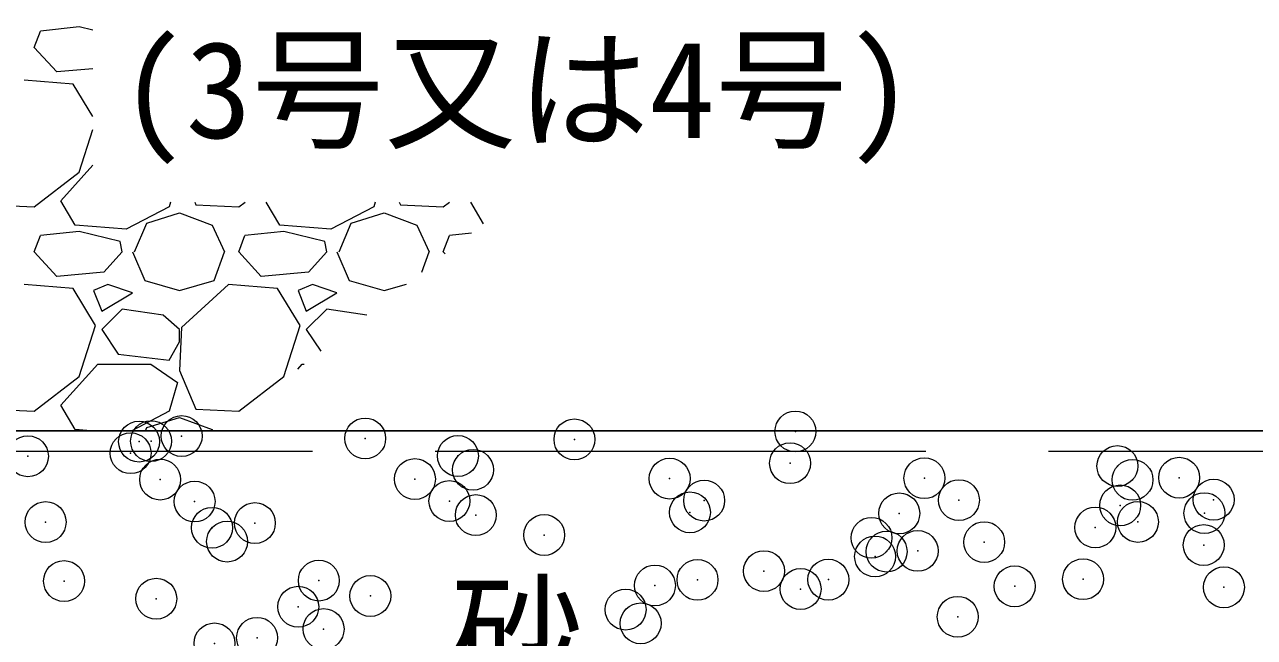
# Model space of a CAD drawing. Units: millimetres at full size, sheet at 1:20; details may follow other scales. Extents: x 0 to 23340, y -4498 to 8520.
# Drawn here: x 16462.1 to 16762.8, y 3605.7 to 3755.6 of the extents above; entities that cross this region are included whole.
import ezdxf
from ezdxf.enums import TextEntityAlignment as Align

# ---------------------------------------------------------------- set-up
doc = ezdxf.new("R2010")
doc.units = ezdxf.units.MM
doc.header["$LTSCALE"] = 20
doc.header["$PDMODE"] = 32
doc.header["$PDSIZE"] = 10
doc.linetypes.add('DASHED', pattern=[7.5, 6, -1.5])
for name, color, linetype, lineweight in [('KIJUN', 5, 'Continuous', 5), ('SUNPO', 3, 'Continuous', 13), ('TITLE', 7, 'Continuous', 13), ('ﾊｯﾁﾝｸﾞ', 7, 'Continuous', 5)]:
    doc.layers.add(name, color=color, linetype=linetype, lineweight=lineweight)
doc.styles.add('ＭＳ ゴシック', font='')
doc.styles.get('ＭＳ ゴシック').set_extended_font_data('MS Gothic')

msp = doc.modelspace()

# ---------------------------------------------------------------- linework, layer by layer
at = {"layer": 'KIJUN', "color": 7, "linetype": 'DASHED', "lineweight": 13}
msp.add_lwpolyline([(16317.48, 4661.2), (16112.48, 4661.2), (16112.48, 3651.2), (17052.48, 3651.2), (17052.48, 4661.2), (16847.48, 4661.2)], dxfattribs=at)
at = {"layer": 'KIJUN', "color": 7, "lineweight": 13}
for points in [[(16847.48, 4656.2), (16847.48, 3876.2), (16827.48, 3856.2), (16337.48, 3856.2), (16317.48, 3876.2), (16317.48, 4656.2), (16117.48, 4656.2), (16117.48, 3656.2), (17047.48, 3656.2), (17047.48, 4656.2)], [(17047.48, 3656.2), (16117.48, 3656.2), (16117.48, 3556.2), (17047.48, 3556.2)]]:
    msp.add_lwpolyline(points, close=True, dxfattribs=at)
at = {"layer": 'TITLE'}
for p in [(16500.53, 3654.94), (16545.4, 3654.35), (16596.56, 3654.11), (16650.58, 3656.05), (16490.12, 3653.57), (16493.05, 3653.69), (16462.95, 3649.99), (16488.04, 3650.74), (16568.07, 3650.06), (16649.28, 3648.29), (16571.76, 3646.68), (16729.31, 3647.6), (16495.27, 3644.29), (16557.55, 3644.41), (16619.83, 3644.52), (16682.11, 3644.63), (16733, 3644.22), (16744.4, 3644.75), (16628.27, 3639.15), (16690.55, 3639.26), (16752.83, 3639.37), (16503.7, 3638.92), (16565.98, 3639.04), (16624.8, 3636.27), (16729.98, 3637.97), (16750.57, 3636.08), (16467.26, 3633.9), (16518.43, 3633.65), (16572.44, 3635.6), (16675.96, 3636.02), (16734.31, 3633.94), (16507.95, 3632.5), (16589.16, 3630.73), (16669.19, 3630.05), (16723.9, 3632.57), (16511.64, 3629.13), (16696.73, 3628.99), (16750.4, 3628.28), (16670.06, 3625.48), (16672.87, 3626.67), (16680.47, 3626.85), (16642.9, 3621.9), (16471.78, 3619.47), (16534.06, 3619.58), (16616.23, 3618.39), (16626.64, 3619.76), (16658.63, 3619.81), (16704.19, 3618.18), (16720.91, 3619.92), (16494.31, 3615.15), (16546.66, 3615.82), (16651.84, 3617.52), (16755.35, 3617.94), (16529.04, 3613.18), (16609.06, 3612.49), (16612.75, 3609.12), (16690.27, 3610.73), (16535.23, 3607.73), (16508.56, 3604.22), (16518.97, 3605.59)]:
    msp.add_point(p, dxfattribs=at)
at = {"layer": 'ﾊｯﾁﾝｸﾞ'}
for p, q in [((16464.5, 3750), (16466, 3754)), ((16475.5, 3755), (16466, 3754)), ((16478.84, 3754.17), (16475.5, 3755)), ((16470, 3744), (16464.5, 3750)), ((16478.84, 3744.77), (16470, 3744)), ((16474, 3741), (16462, 3742)), ((16478.84, 3733.09), (16474, 3741)), ((16475.5, 3719.5), (16478.84, 3729.93)), ((16464.5, 3711), (16475.5, 3719.5)), ((16471, 3712.5), (16478.84, 3721.21)), ((16454, 3711.5), (16464.5, 3711)), ((16474.5, 3706.5), (16471, 3712.5)), ((16497.5, 3711), (16487, 3705.5)), ((16497.83, 3712.17), (16497.5, 3711)), ((16503.72, 3712.17), (16504, 3711.5)), ((16504, 3711.5), (16514.5, 3711)), ((16514.5, 3711), (16516.02, 3712.17)), ((16524.5, 3706.5), (16521.19, 3712.17)), ((16547.5, 3711), (16537, 3705.5)), ((16547.83, 3712.17), (16547.5, 3711)), ((16553.72, 3712.17), (16554, 3711.5)), ((16554, 3711.5), (16564.5, 3711)), ((16564.5, 3711), (16566.02, 3712.17)), ((16574.29, 3706.86), (16571.19, 3712.17)), ((16492, 3707), (16500, 3709.5)), ((16500, 3709.5), (16508, 3706.5)), ((16542, 3707), (16550, 3709.5)), ((16550, 3709.5), (16558, 3706.5)), ((16475.5, 3705), (16466, 3704)), ((16487, 3705.5), (16474.5, 3706.5)), ((16485.5, 3702.5), (16475.5, 3705)), ((16489, 3700), (16492, 3707)), ((16508, 3706.5), (16511, 3700)), ((16525.5, 3705), (16516, 3704)), ((16537, 3705.5), (16524.5, 3706.5)), ((16535.5, 3702.5), (16525.5, 3705)), ((16539, 3700), (16542, 3707)), ((16558, 3706.5), (16561, 3700)), ((16571.36, 3704.56), (16566, 3704)), ((16464.5, 3700), (16466, 3704)), ((16486, 3700), (16485.5, 3702.5)), ((16514.5, 3700), (16516, 3704)), ((16536, 3700), (16535.5, 3702.5)), ((16564.5, 3700), (16566, 3704)), ((16470, 3694), (16464.5, 3700)), ((16486, 3700), (16481.5, 3695)), ((16488.5, 3700), (16491.5, 3693)), ((16508.5, 3693), (16511, 3700)), ((16520, 3694), (16514.5, 3700)), ((16536, 3700), (16531.5, 3695)), ((16538.5, 3700), (16541.5, 3693)), ((16559.23, 3695.06), (16561, 3700)), ((16564.94, 3699.53), (16564.5, 3700)), ((16481.5, 3695), (16470, 3694)), ((16491.5, 3693), (16500, 3690.5)), ((16500, 3690.5), (16508.5, 3693)), ((16531.5, 3695), (16520, 3694)), ((16541.5, 3693), (16550, 3690.5)), ((16474, 3691), (16462, 3692)), ((16479.5, 3682), (16474, 3691)), ((16482.5, 3692), (16479, 3690.5)), ((16479, 3690.5), (16481, 3685.5)), ((16481, 3685.5), (16488.5, 3690)), ((16488.5, 3690), (16482.5, 3692)), ((16512, 3692), (16500.5, 3681.5)), ((16524, 3691), (16512, 3692)), ((16529.5, 3682), (16524, 3691)), ((16532.5, 3692), (16529, 3690.5)), ((16529, 3690.5), (16531, 3685.5)), ((16531, 3685.5), (16538.5, 3690)), ((16538.5, 3690), (16532.5, 3692)), ((16550, 3690.5), (16555.47, 3692.11)), ((16486, 3686), (16481, 3681)), ((16496, 3684.5), (16486, 3686)), ((16500, 3681), (16496, 3684.5)), ((16536, 3686), (16531, 3681)), ((16545.8, 3684.53), (16536, 3686)), ((16475.5, 3669.5), (16479.5, 3682)), ((16481, 3681), (16485, 3675)), ((16500.5, 3681.5), (16500, 3671)), ((16500, 3678), (16500, 3681)), ((16525.5, 3669.5), (16529.5, 3682)), ((16531, 3681), (16534.53, 3675.7)), ((16497.5, 3673.5), (16500, 3678)), ((16485, 3675), (16497.5, 3673.5)), ((16471, 3662.5), (16480, 3672.5)), ((16480, 3672.5), (16493, 3672.5)), ((16493, 3672.5), (16499.5, 3668)), ((16528.91, 3671.29), (16530, 3672.5)), ((16530, 3672.5), (16530.45, 3672.5)), ((16464.5, 3661), (16475.5, 3669.5)), ((16500, 3671), (16504, 3661.5)), ((16514.5, 3661), (16525.5, 3669.5)), ((16499.5, 3668), (16497.5, 3661)), ((16474.5, 3656.5), (16471, 3662.5)), ((16454, 3661.5), (16464.5, 3661)), ((16497.5, 3661), (16488.33, 3656.2)), ((16492, 3657), (16500, 3659.5)), ((16500, 3659.5), (16508, 3656.5)), ((16504, 3661.5), (16514.5, 3661)), ((16478.3, 3656.2), (16474.5, 3656.5)), ((16491.66, 3656.2), (16492, 3657)), ((16508, 3656.5), (16508.14, 3656.2))]:
    msp.add_line(p, q, dxfattribs=at)

# ---------------------------------------------------------------- texts
at = {"layer": 'SUNPO', "style": 'ＭＳ ゴシック'}
msp.add_text('(3号又は4号)', height=23.74, dxfattribs=at).set_placement((16485.36, 3751.55), align=Align.TOP_LEFT)
msp.add_text('砂', height=23.74, dxfattribs=at).set_placement((16582.48, 3606.2), align=Align.MIDDLE_CENTER)

doc.saveas('drawing.dxf')
